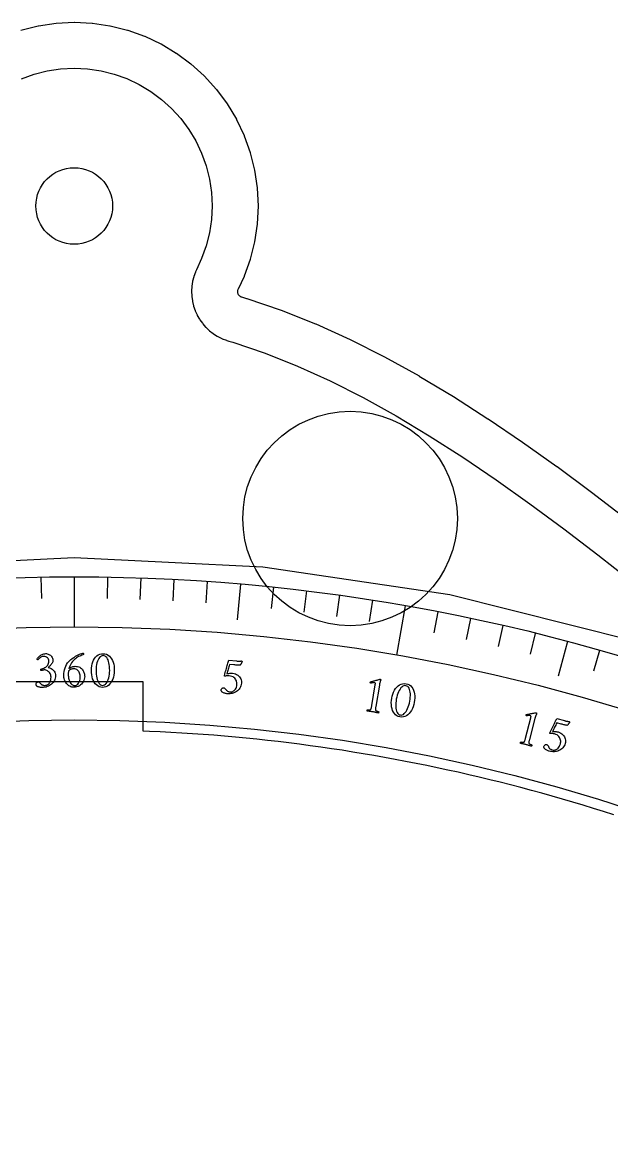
# Model space of a CAD drawing. Header units: millimetres. Extents: x -105 to 105, y -105 to 135.
# Drawn here: x -2.9 to 29.5, y 74.1 to 134.9 of the extents above; entities that cross this region are included whole.
import ezdxf

# ---------------------------------------------------------------- set-up
doc = ezdxf.new("R2010")
doc.units = ezdxf.units.MM
for name, color, linetype in [('CUT_INNER', 6, 'Continuous'), ('CUT_OUTER', 1, 'Continuous'), ('ENGRAVE', 7, 'Continuous'), ('ENGRAVE_FINE', 8, 'Continuous'), ('TEXT', 5, 'Continuous')]:
    doc.layers.add(name, color=color, linetype=linetype)

msp = doc.modelspace()

# ---------------------------------------------------------------- linework, layer by layer
at = {"layer": 'CUT_INNER'}
msp.add_lwpolyline([(29.5767, 91.4091), (29.0152, 91.5889), (28.4527, 91.7652), (27.8891, 91.938), (27.3245, 92.1074), (26.7588, 92.2734), (26.1921, 92.4358), (25.6244, 92.5948), (25.0558, 92.7503), (24.4862, 92.9023), (23.9157, 93.0508), (23.3443, 93.1958), (22.772, 93.3372), (22.1989, 93.4752), (21.6249, 93.6097), (21.0502, 93.7406), (20.4746, 93.868), (19.8982, 93.9918), (19.3211, 94.1122), (18.7433, 94.2289), (18.1648, 94.3422), (17.5856, 94.4519), (17.0057, 94.558), (16.4252, 94.6605), (15.844, 94.7596), (15.2623, 94.855), (14.68, 94.9468), (14.0971, 95.0351), (13.5137, 95.1198), (12.9298, 95.201), (12.3455, 95.2785), (11.7606, 95.3525), (11.1753, 95.4228), (10.5896, 95.4896), (10.0035, 95.5528), (9.417, 95.6124), (8.8302, 95.6684), (8.243, 95.7207), (7.6555, 95.7695), (7.0677, 95.8147), (6.4797, 95.8562), (5.8914, 95.8942), (5.3029, 95.9285), (4.7142, 95.9593), (4.1253, 95.9864), (3.775, 96.0004), (3.775, 98.695), (-3.775, 98.695)], dxfattribs=at)
for centre, radius in [((0, 124.7941), 2.1), ((15.12, 107.6581), 5.88)]:
    msp.add_circle(centre, radius, dxfattribs=at)
at = {"layer": 'CUT_OUTER'}
msp.add_lwpolyline([(-2.9189, 134.4418), (-1.9737, 134.6786), (-1.9592, 134.6815), (-0.9953, 134.8245), (-0.9807, 134.8259), (-0.0074, 134.8737), (0.0074, 134.8737), (0.9807, 134.8259), (0.9953, 134.8245), (1.9592, 134.6815), (1.9737, 134.6786), (2.9189, 134.4418), (2.933, 134.4376), (3.8505, 134.1093), (3.8641, 134.1036), (4.745, 133.687), (4.758, 133.6801), (5.5938, 133.1791), (5.6061, 133.1709), (6.3888, 132.5904), (6.4001, 132.5811), (7.1222, 131.9267), (7.1326, 131.9163), (7.787, 131.1942), (7.7963, 131.1829), (8.3768, 130.4002), (8.385, 130.3879), (8.886, 129.5521), (8.8929, 129.5391), (9.3096, 128.6582), (9.3152, 128.6446), (9.6435, 127.7271), (9.6477, 127.713), (9.8845, 126.7677), (9.8874, 126.7533), (10.0304, 125.7894), (10.0318, 125.7747), (10.0796, 124.8014), (10.0796, 124.7867), (10.0318, 123.8134), (10.0304, 123.7988), (9.8874, 122.8349), (9.8845, 122.8204), (9.6477, 121.8752), (9.6435, 121.8611), (9.3152, 120.9436), (9.3096, 120.93), (8.9768, 120.2265), (8.9657, 120.1998), (8.9573, 120.1721), (8.9515, 120.1437), (8.9485, 120.1149), (8.9483, 120.086), (8.9508, 120.0571), (8.9562, 120.0287), (8.9642, 120.0009), (8.9749, 119.974), (8.9882, 119.9483), (9.0039, 119.9239), (9.0218, 119.9012), (9.0418, 119.8803), (9.0638, 119.8615), (9.0875, 119.8448), (9.1126, 119.8305), (9.1391, 119.8187), (9.1665, 119.8095), (9.4461, 119.7306), (9.4538, 119.7282), (11.3364, 119.0852), (11.3435, 119.0826), (13.2268, 118.332), (13.2332, 118.3292), (15.1171, 117.4754), (15.1228, 117.4727), (17.0075, 116.5209), (17.0125, 116.5183), (18.8978, 115.4744), (18.9022, 115.4718), (20.7881, 114.3422), (20.7919, 114.3398), (22.6783, 113.1313), (22.6816, 113.1291), (24.5686, 111.8493), (24.5714, 111.8474), (26.4588, 110.504), (26.4611, 110.5023), (28.3491, 109.1038), (28.3509, 109.1024), (30.2393, 107.6572)], dxfattribs=at)
at = {"layer": 'ENGRAVE'}
for points in [[(-2.8969, 131.7734), (-2.1988, 132.0237), (-1.4796, 132.2044), (-0.7462, 132.3138), (-0.0055, 132.3507), (0.7352, 132.3148), (1.4688, 132.2066), (2.1883, 132.0269), (2.8867, 131.7776), (3.5573, 131.461), (4.1936, 131.0802), (4.7896, 130.6389), (5.3394, 130.1413), (5.8378, 129.5922), (6.28, 128.9969), (6.6617, 128.3611), (6.9793, 127.691), (7.2296, 126.9929), (7.4103, 126.2737), (7.5197, 125.5403), (7.5566, 124.7996), (7.5208, 124.0589), (7.4125, 123.3253), (7.2328, 122.6058), (6.9834, 121.9072), (6.6978, 121.3018), (6.6494, 121.1928), (6.6383, 121.166), (6.5561, 120.9372), (6.5476, 120.9096), (6.4877, 120.6739), (6.482, 120.6455), (6.4451, 120.4052), (6.4421, 120.3764), (6.4286, 120.1337), (6.4283, 120.1047), (6.4383, 119.8618), (6.4408, 119.8329), (6.4741, 119.5921), (6.4795, 119.5636), (6.5358, 119.3271), (6.5439, 119.2993), (6.6228, 119.0693), (6.6335, 119.0424), (6.7341, 118.8211), (6.7474, 118.7954), (6.8689, 118.5848), (6.8846, 118.5604), (7.0258, 118.3625), (7.0438, 118.3398), (7.2035, 118.1565), (7.2235, 118.1356), (7.4001, 117.9685), (7.4221, 117.9496), (7.614, 117.8003), (7.6376, 117.7836), (7.843, 117.6535), (7.8682, 117.6392), (8.0852, 117.5295), (8.1116, 117.5177), (8.3381, 117.4294), (8.3656, 117.4202), (8.4818, 117.3843), (8.6961, 117.3238), (10.4624, 116.7208), (12.2398, 116.0125), (14.0287, 115.202), (15.8288, 114.2931), (17.6397, 113.2905), (19.4607, 112.1997), (21.2912, 111.0272), (23.1306, 109.7797), (24.9781, 108.4648), (26.8332, 107.0906), (28.6954, 105.6655), (30.5637, 104.1987)], [(30.625, 100.9572), (20.582, 103.4728), (10.3408, 104.992), (0, 105.5), (-10.3408, 104.992)], [(0, 104.4645), (0, 101.7156)], [(9.1047, 104.067), (8.9336, 102.111)], [(18.1401, 102.8774), (17.6627, 100.1703)], [(27.0374, 100.905), (26.5292, 99.0084)]]:
    msp.add_lwpolyline(points, dxfattribs=at)
for radius in [104.4645, 101.7156, 96.6105]:
    msp.add_circle((0, 0), radius, dxfattribs=at)
at = {"layer": 'ENGRAVE_FINE'}
for points in [[(-1.8232, 104.4486), (-1.8026, 103.2707)], [(1.8232, 104.4486), (1.8026, 103.2707)], [(3.6458, 104.4009), (3.6046, 103.2235)], [(5.4672, 104.3213), (5.4056, 103.1448)], [(7.2871, 104.21), (7.2049, 103.0348)], [(10.9195, 103.8922), (10.7964, 102.7206)], [(12.731, 103.6858), (12.5874, 102.5165)], [(14.5386, 103.4479), (14.3747, 102.2812)], [(16.3418, 103.1784), (16.1576, 102.0148)], [(19.9328, 102.5452), (19.708, 101.3887)], [(21.7194, 102.1817), (21.4745, 101.0293)], [(23.4994, 101.7871), (23.2344, 100.6392)], [(25.2722, 101.3615), (24.9872, 100.2184)], [(28.7943, 100.4177), (28.4696, 99.2853)]]:
    msp.add_lwpolyline(points, dxfattribs=at)
at = {"layer": 'TEXT'}
for points in [[(-1.5559, 100.2497), (-1.5177, 100.2476), (-1.4776, 100.2402), (-1.4356, 100.2275), (-1.3917, 100.2095), (-1.3483, 100.1863), (-1.3081, 100.1581), (-1.271, 100.1249), (-1.237, 100.0867), (-1.2085, 100.0437), (-1.188, 99.9963), (-1.1755, 99.9443), (-1.1708, 99.8878), (-1.1732, 99.8432), (-1.1813, 99.8003), (-1.1951, 99.7592), (-1.2147, 99.7199), (-1.2383, 99.6827), (-1.2641, 99.6481), (-1.2922, 99.6159), (-1.3224, 99.5864), (-1.353, 99.5595), (-1.382, 99.5356), (-1.4093, 99.5147), (-1.4349, 99.4967), (-1.3927, 99.4887), (-1.349, 99.4751), (-1.3037, 99.4561), (-1.2569, 99.4316), (-1.2111, 99.4016), (-1.1688, 99.3662), (-1.1299, 99.3254), (-1.0944, 99.2793), (-1.0649, 99.2278), (-1.0436, 99.1708), (-1.0305, 99.1084), (-1.0257, 99.0407), (-1.0289, 98.969), (-1.04, 98.9007), (-1.059, 98.8358), (-1.0859, 98.7743), (-1.1194, 98.7166), (-1.1579, 98.6633), (-1.2016, 98.6143), (-1.2504, 98.5697), (-1.3034, 98.5296), (-1.3595, 98.4944), (-1.4187, 98.4641), (-1.481, 98.4387), (-1.5454, 98.4185), (-1.6105, 98.4036), (-1.6764, 98.3943), (-1.7431, 98.3904), (-1.7726, 98.3908), (-1.8056, 98.3933), (-1.8421, 98.3977), (-1.8821, 98.404), (-1.9229, 98.4124), (-1.9617, 98.4233), (-1.9986, 98.4366), (-2.0335, 98.4523), (-2.0402, 98.4581), (-2.0485, 98.4667), (-2.0582, 98.4783), (-2.0695, 98.4927), (-2.08, 98.5088), (-2.0877, 98.5254), (-2.0925, 98.5424), (-2.0943, 98.5598), (-2.0926, 98.5892), (-2.0863, 98.6157), (-2.0754, 98.6395), (-2.0598, 98.6603), (-2.0412, 98.6774), (-2.0212, 98.6898), (-1.9999, 98.6974), (-1.9771, 98.7002), (-1.9494, 98.6979), (-1.9246, 98.6899), (-1.9028, 98.6761), (-1.884, 98.6565), (-1.8667, 98.6347), (-1.8492, 98.6142), (-1.8315, 98.595), (-1.8137, 98.5771), (-1.7919, 98.5585), (-1.7681, 98.543), (-1.7424, 98.5307), (-1.7147, 98.5216), (-1.6862, 98.515), (-1.6579, 98.5104), (-1.6298, 98.5079), (-1.6019, 98.5073), (-1.5639, 98.5106), (-1.5257, 98.5192), (-1.4875, 98.5331), (-1.4491, 98.5523), (-1.4123, 98.5776), (-1.3786, 98.6098), (-1.3481, 98.649), (-1.3209, 98.695), (-1.2985, 98.7487), (-1.2828, 98.8104), (-1.2738, 98.8804), (-1.2715, 98.9585), (-1.2756, 99.0155), (-1.2862, 99.0688), (-1.3034, 99.1186), (-1.3271, 99.1649), (-1.3561, 99.207), (-1.389, 99.2444), (-1.4256, 99.2772), (-1.4661, 99.3053), (-1.5091, 99.3278), (-1.5532, 99.3437), (-1.5986, 99.3529), (-1.6452, 99.3554), (-1.6689, 99.3541), (-1.6927, 99.3509), (-1.7167, 99.3459), (-1.7408, 99.3391), (-1.7636, 99.3319), (-1.7837, 99.3258), (-1.801, 99.3209), (-1.8156, 99.3172), (-1.8235, 99.3293), (-1.8293, 99.3426), (-1.8329, 99.3571), (-1.8343, 99.3726), (-1.8341, 99.3822), (-1.8331, 99.3903), (-1.8314, 99.3969), (-1.8289, 99.4021), (-1.7724, 99.418), (-1.7174, 99.4371), (-1.6639, 99.4595), (-1.6119, 99.4852), (-1.5632, 99.5143), (-1.5195, 99.5472), (-1.4808, 99.5839), (-1.4471, 99.6243), (-1.42, 99.669), (-1.4008, 99.7185), (-1.3896, 99.7729), (-1.3864, 99.8322), (-1.3922, 99.887), (-1.4079, 99.9369), (-1.4336, 99.9819), (-1.4692, 100.0219), (-1.5126, 100.0547), (-1.5614, 100.0778), (-1.6156, 100.0912), (-1.6753, 100.095), (-1.7198, 100.0916), (-1.7612, 100.0829), (-1.7996, 100.0689), (-1.8349, 100.0496), (-1.8669, 100.0276), (-1.8953, 100.0052), (-1.9202, 99.9825), (-1.9415, 99.9595), (-1.9596, 99.9385), (-1.9745, 99.9218), (-1.9864, 99.9093), (-1.9953, 99.9012), (-2.0012, 99.9023), (-2.0072, 99.9061), (-2.0133, 99.9124), (-2.0194, 99.9213), (-2.0248, 99.9314), (-2.0287, 99.9416), (-2.0311, 99.9519), (-2.0321, 99.9621), (-2.0089, 99.9961), (-1.9826, 100.0296), (-1.9531, 100.0625), (-1.9204, 100.095), (-1.8847, 100.126), (-1.8461, 100.1544), (-1.8047, 100.1803), (-1.7604, 100.2037), (-1.7133, 100.2232), (-1.6635, 100.2373), (-1.6111, 100.2461), (-1.5559, 100.2497)], [(0.0473, 99.554), (0.1195, 99.5505), (0.1857, 99.5399), (0.2458, 99.5223), (0.2997, 99.4978), (0.3479, 99.4678), (0.3909, 99.434), (0.4288, 99.3963), (0.4614, 99.3547), (0.4893, 99.3107), (0.5129, 99.2656), (0.5322, 99.2195), (0.5473, 99.1722), (0.5587, 99.1256), (0.5667, 99.0814), (0.5714, 99.0397), (0.5728, 99.0003), (0.5675, 98.9224), (0.5525, 98.8473), (0.5278, 98.7751), (0.4935, 98.7056), (0.4511, 98.6408), (0.4022, 98.5827), (0.3468, 98.5311), (0.2849, 98.4862), (0.2177, 98.4497), (0.1464, 98.4237), (0.0709, 98.4081), (-0.0088, 98.4029), (-0.0714, 98.4064), (-0.131, 98.4171), (-0.1876, 98.4349), (-0.241, 98.4598), (-0.2911, 98.4906), (-0.3373, 98.526), (-0.3798, 98.5659), (-0.4184, 98.6105), (-0.4531, 98.6587), (-0.4837, 98.7097), (-0.51, 98.7634), (-0.5322, 98.8199), (-0.5499, 98.8777), (-0.5626, 98.9354), (-0.5703, 98.9929), (-0.5731, 99.0502), (-0.5693, 99.1589), (-0.5567, 99.2647), (-0.5352, 99.3676), (-0.5047, 99.4676), (-0.4657, 99.563), (-0.4184, 99.6523), (-0.3629, 99.7352), (-0.2991, 99.812), (-0.2455, 99.8668), (-0.1879, 99.9195), (-0.1263, 99.9698), (-0.0608, 100.018), (0.0071, 100.0633), (0.0757, 100.1053), (0.1452, 100.144), (0.2155, 100.1793), (0.285, 100.2105), (0.3521, 100.2369), (0.4168, 100.2585), (0.479, 100.2753), (0.4885, 100.2731), (0.4961, 100.2668), (0.5018, 100.2562), (0.5057, 100.2414), (0.5082, 100.2257), (0.51, 100.2124), (0.511, 100.2014), (0.5114, 100.1929), (0.4636, 100.177), (0.4127, 100.1581), (0.3587, 100.1363), (0.3015, 100.1115), (0.2427, 100.0831), (0.1837, 100.0501), (0.1245, 100.0128), (0.0653, 99.971), (0.0074, 99.9241), (-0.0474, 99.8715), (-0.0992, 99.8132), (-0.148, 99.7492), (-0.1924, 99.6787), (-0.2313, 99.6011), (-0.2645, 99.5163), (-0.2921, 99.4244), (-0.2527, 99.4536), (-0.2111, 99.4793), (-0.1672, 99.5015), (-0.1211, 99.5202), (-0.0751, 99.535), (-0.0318, 99.5456), (0.009, 99.5519), (0.0473, 99.554)], [(1.5826, 100.2463), (1.6811, 100.2368), (1.7713, 100.2116), (1.8532, 100.1706), (1.9267, 100.114), (1.9916, 100.0443), (2.0477, 99.9644), (2.095, 99.8741), (2.1334, 99.7735), (2.1628, 99.6654), (2.183, 99.5525), (2.194, 99.4348), (2.1958, 99.3124), (2.1885, 99.1902), (2.1721, 99.0732), (2.1467, 98.9613), (2.1123, 98.8546), (2.0694, 98.7556), (2.0186, 98.6671), (1.9598, 98.589), (1.8931, 98.5212), (1.8189, 98.4667), (1.7376, 98.4283), (1.6491, 98.4058), (1.5535, 98.3994), (1.4605, 98.4088), (1.3743, 98.434), (1.2949, 98.475), (1.2222, 98.5318), (1.1569, 98.6016), (1.0999, 98.6816), (1.0512, 98.7717), (1.0107, 98.872), (0.9791, 98.9798), (0.9567, 99.0924), (0.9438, 99.2099), (0.9403, 99.3323), (0.946, 99.4545), (0.961, 99.5718), (0.9852, 99.684), (1.0186, 99.7911), (1.061, 99.8904), (1.1118, 99.9792), (1.1711, 100.0573), (1.239, 100.1249), (1.3145, 100.1792), (1.397, 100.2175), (1.4864, 100.2399), (1.5826, 100.2463)], [(1.5958, 100.1404), (1.5369, 100.1344), (1.4821, 100.1146), (1.4314, 100.0809), (1.3848, 100.0334), (1.3427, 99.9742), (1.3056, 99.9056), (1.2733, 99.8275), (1.246, 99.7401), (1.2242, 99.6452), (1.2082, 99.5452), (1.198, 99.44), (1.1937, 99.3295), (1.1954, 99.2202), (1.2029, 99.1154), (1.2164, 99.0151), (1.2358, 98.9193), (1.2602, 98.8305), (1.289, 98.7509), (1.322, 98.6806), (1.3594, 98.6196), (1.4005, 98.5702), (1.4448, 98.5347), (1.4925, 98.5131), (1.5434, 98.5053), (1.6051, 98.5115), (1.6616, 98.532), (1.7128, 98.5669), (1.7588, 98.6162), (1.7998, 98.6776), (1.8356, 98.7485), (1.8663, 98.829), (1.892, 98.9192), (1.9125, 99.0163), (1.9278, 99.1175), (1.9378, 99.2229), (1.9426, 99.3324), (1.9419, 99.4427), (1.9354, 99.5473), (1.923, 99.6464), (1.9047, 99.7399), (1.8812, 99.8261), (1.853, 99.9032), (1.8201, 99.9712), (1.7826, 100.03), (1.741, 100.0777), (1.696, 100.1119), (1.6476, 100.1328), (1.5958, 100.1404)], [(8.6767, 99.1752), (8.7584, 99.1632), (8.8328, 99.1422), (8.8999, 99.1123), (8.9597, 99.0734), (9.0121, 99.0278), (9.0573, 98.9779), (9.0951, 98.9236), (9.1257, 98.865), (9.1485, 98.8042), (9.1632, 98.7432), (9.1697, 98.6821), (9.1681, 98.6208), (9.1575, 98.5498), (9.1394, 98.483), (9.1138, 98.4204), (9.0807, 98.3619), (9.0416, 98.3081), (8.9977, 98.259), (8.9492, 98.2148), (8.8961, 98.1754), (8.8393, 98.141), (8.7799, 98.1118), (8.7179, 98.0877), (8.6532, 98.0688), (8.5872, 98.0553), (8.5209, 98.0473), (8.4543, 98.0447), (8.3875, 98.0477), (8.3583, 98.0512), (8.3257, 98.057), (8.2898, 98.0651), (8.2507, 98.0755), (8.211, 98.0882), (8.1735, 98.103), (8.1382, 98.12), (8.105, 98.1392), (8.099, 98.1456), (8.0917, 98.1551), (8.0832, 98.1676), (8.0735, 98.1831), (8.0646, 98.2002), (8.0587, 98.2174), (8.0557, 98.2348), (8.0557, 98.2523), (8.0604, 98.2814), (8.0693, 98.3072), (8.0827, 98.3297), (8.1003, 98.3488), (8.1206, 98.3639), (8.1417, 98.3741), (8.1637, 98.3795), (8.1866, 98.38), (8.2141, 98.3748), (8.2379, 98.3643), (8.2581, 98.3483), (8.2748, 98.3269), (8.2898, 98.3035), (8.3051, 98.2813), (8.3207, 98.2603), (8.3365, 98.2407), (8.3563, 98.2199), (8.3784, 98.2021), (8.4027, 98.1872), (8.4293, 98.1753), (8.457, 98.1658), (8.4847, 98.1584), (8.5123, 98.1529), (8.54, 98.1495), (8.5782, 98.1488), (8.617, 98.1535), (8.6565, 98.1633), (8.6967, 98.1785), (8.7359, 98.1999), (8.7727, 98.2285), (8.807, 98.2643), (8.8389, 98.3073), (8.8667, 98.3583), (8.8886, 98.4182), (8.9048, 98.4869), (8.9151, 98.5643), (8.9164, 98.6104), (8.9121, 98.6579), (8.9022, 98.7068), (8.8867, 98.7571), (8.8649, 98.8066), (8.8359, 98.853), (8.7997, 98.8964), (8.7564, 98.9368), (8.7049, 98.9716), (8.6442, 98.9986), (8.5743, 99.0176), (8.4951, 99.0288), (8.4695, 99.0302), (8.4398, 99.0302), (8.4058, 99.029), (8.3677, 99.0264), (8.3302, 99.0226), (8.2982, 99.0179), (8.2716, 99.0121), (8.2505, 99.0053), (8.2463, 99.0065), (8.2423, 99.0093), (8.2387, 99.0137), (8.2354, 99.0198), (8.2328, 99.0267), (8.2311, 99.0338), (8.2303, 99.0409), (8.2304, 99.0482), (8.2533, 99.1273), (8.2762, 99.2065), (8.2991, 99.2856), (8.322, 99.3647), (8.3446, 99.4425), (8.3664, 99.5175), (8.3875, 99.5899), (8.4078, 99.6596), (8.4266, 99.7248), (8.4432, 99.7837), (8.4577, 99.8363), (8.4699, 99.8827), (8.8966, 99.8456), (8.9264, 99.8433), (8.9567, 99.8417), (8.9874, 99.8408), (9.0186, 99.8406), (9.0487, 99.8409), (9.0762, 99.8416), (9.1011, 99.8428), (9.1235, 99.8443), (9.1419, 99.8458), (9.1551, 99.8469), (9.163, 99.8476), (9.1656, 99.8478), (9.1724, 99.843), (9.1786, 99.8385), (9.1843, 99.8345), (9.1895, 99.8309), (9.1937, 99.8272), (9.1966, 99.8229), (9.1981, 99.8179), (9.1982, 99.8124), (9.197, 99.8063), (9.1942, 99.7969), (9.1897, 99.7841), (9.1837, 99.768), (9.1762, 99.7498), (9.1676, 99.7308), (9.1577, 99.711), (9.1467, 99.6903), (9.1347, 99.67), (9.1219, 99.6513), (9.1083, 99.6341), (9.0939, 99.6185), (9.0626, 99.6184), (9.0283, 99.6185), (8.9911, 99.619), (8.9509, 99.6196), (8.9075, 99.6209), (8.8604, 99.6233), (8.8097, 99.6267), (8.7553, 99.6311), (8.5129, 99.6521), (8.4941, 99.5886), (8.4756, 99.5245), (8.4572, 99.4599), (8.4389, 99.3946), (8.4207, 99.33), (8.4025, 99.267), (8.3842, 99.2056), (8.3659, 99.1459), (8.3986, 99.1545), (8.4358, 99.1617), (8.4775, 99.1676), (8.5238, 99.1722), (8.5697, 99.1754), (8.6105, 99.1769), (8.6462, 99.1768), (8.6767, 99.1752)], [(-0.3153, 99.298), (-0.318, 99.2744), (-0.3203, 99.2503), (-0.3222, 99.2259), (-0.3238, 99.2011), (-0.325, 99.1761), (-0.3258, 99.1512), (-0.3263, 99.1262), (-0.3264, 99.1012), (-0.325, 99.0522), (-0.3209, 99.0022), (-0.3144, 98.951), (-0.3052, 98.8987), (-0.2934, 98.8468), (-0.2789, 98.7967), (-0.2616, 98.7485), (-0.2416, 98.7021), (-0.2189, 98.6588), (-0.1935, 98.6196), (-0.1654, 98.5847), (-0.1345, 98.554), (-0.101, 98.529), (-0.065, 98.5111), (-0.0265, 98.5004), (0.0146, 98.4968), (0.0802, 98.5049), (0.1396, 98.529), (0.1929, 98.5693), (0.24, 98.6258), (0.2786, 98.6943), (0.3063, 98.7709), (0.323, 98.8557), (0.3288, 98.9485), (0.3267, 99.0091), (0.3201, 99.0675), (0.3087, 99.1237), (0.2928, 99.1777), (0.2719, 99.2281), (0.2456, 99.2733), (0.2139, 99.3134), (0.1769, 99.3483), (0.134, 99.3766), (0.0848, 99.3969), (0.0293, 99.409), (-0.0324, 99.4131), (-0.0643, 99.4119), (-0.0977, 99.4082), (-0.1328, 99.4022), (-0.1696, 99.3938), (-0.2069, 99.3806), (-0.2436, 99.3603), (-0.2797, 99.3327), (-0.3153, 99.298)], [(16.3078, 97.3965), (16.4993, 98.5405), (16.5032, 98.5687), (16.5047, 98.5925), (16.5037, 98.6118), (16.5002, 98.6267), (16.4942, 98.6382), (16.4852, 98.6471), (16.4734, 98.6535), (16.4587, 98.6575), (16.4402, 98.6592), (16.4168, 98.6589), (16.3886, 98.6566), (16.3556, 98.6523), (16.3222, 98.6471), (16.293, 98.6422), (16.268, 98.6375), (16.2472, 98.633), (16.2374, 98.6456), (16.2311, 98.6587), (16.2283, 98.6724), (16.2289, 98.6866), (16.229, 98.6868), (16.229, 98.6873), (16.2292, 98.6883), (16.2294, 98.6895), (16.2306, 98.6947), (16.2324, 98.6987), (16.2347, 98.7015), (16.2376, 98.703), (16.3003, 98.7196), (16.3624, 98.7364), (16.424, 98.7534), (16.4851, 98.7707), (16.5435, 98.7873), (16.5967, 98.8023), (16.6447, 98.8157), (16.6876, 98.8275), (16.7231, 98.8371), (16.7488, 98.844), (16.7649, 98.8479), (16.7712, 98.8491), (16.7771, 98.8481), (16.7837, 98.8459), (16.7888, 98.8416), (16.7925, 98.8354), (16.7946, 98.8272), (16.796, 98.8185), (16.7971, 98.8105), (16.7979, 98.8032), (16.7985, 98.7968), (16.797, 98.7925), (16.7926, 98.7796), (16.7851, 98.758), (16.7747, 98.7279), (16.763, 98.6896), (16.7514, 98.6436), (16.74, 98.5899), (16.7289, 98.5286), (16.5303, 97.359), (16.525, 97.3277), (16.5202, 97.2974), (16.5157, 97.2682), (16.5116, 97.24), (16.5085, 97.2136), (16.507, 97.1894), (16.5073, 97.1676), (16.5093, 97.1481), (16.513, 97.1402), (16.5206, 97.132), (16.5324, 97.1235), (16.5481, 97.1147), (16.5662, 97.1061), (16.585, 97.0983), (16.6044, 97.0914), (16.6246, 97.0852), (16.6436, 97.08), (16.6597, 97.0759), (16.6728, 97.0728), (16.6829, 97.0707), (16.6856, 97.0632), (16.687, 97.0537), (16.6872, 97.0421), (16.686, 97.0285), (16.6836, 97.0151), (16.68, 97.0042), (16.6751, 96.9957), (16.669, 96.9897), (16.6272, 96.9998), (16.5872, 97.0093), (16.5489, 97.0184), (16.5124, 97.0269), (16.476, 97.0351), (16.4381, 97.0429), (16.3986, 97.0504), (16.3576, 97.0576), (16.3182, 97.064), (16.2804, 97.0695), (16.2444, 97.0741), (16.21, 97.0779), (16.1753, 97.0814), (16.1379, 97.0851), (16.0981, 97.089), (16.0557, 97.0931), (16.0518, 97.1008), (16.05, 97.1104), (16.0501, 97.1219), (16.0523, 97.1354), (16.0557, 97.1486), (16.0596, 97.1594), (16.0641, 97.168), (16.0691, 97.1742), (16.0793, 97.1728), (16.0927, 97.1715), (16.1092, 97.1701), (16.1289, 97.1688), (16.15, 97.168), (16.1706, 97.1682), (16.1909, 97.1694), (16.2108, 97.1715), (16.2284, 97.1747), (16.2417, 97.179), (16.2508, 97.1844), (16.2556, 97.1909), (16.2639, 97.2086), (16.2716, 97.2291), (16.2786, 97.2523), (16.285, 97.2782), (16.291, 97.3061), (16.2968, 97.3351), (16.3024, 97.3652), (16.3078, 97.3965)], [(18.1885, 98.5952), (18.2841, 98.5695), (18.3688, 98.5296), (18.4428, 98.4757), (18.5059, 98.4076), (18.5584, 98.3281), (18.6004, 98.24), (18.632, 98.1431), (18.6533, 98.0375), (18.6643, 97.926), (18.6655, 97.8114), (18.6568, 97.6935), (18.6383, 97.5725), (18.6108, 97.4532), (18.5753, 97.3405), (18.5317, 97.2344), (18.48, 97.1348), (18.4213, 97.0444), (18.3565, 96.9655), (18.2856, 96.8982), (18.2086, 96.8425), (18.1264, 96.801), (18.0398, 96.7766), (17.9488, 96.7692), (17.8534, 96.7787), (17.7633, 96.8034), (17.6825, 96.8425), (17.611, 96.8961), (17.5487, 96.9642), (17.4959, 97.0439), (17.453, 97.1322), (17.4199, 97.2291), (17.3966, 97.3347), (17.3833, 97.4463), (17.3799, 97.561), (17.3867, 97.6791), (17.4035, 97.8003), (17.4294, 97.9199), (17.4636, 98.0331), (17.5061, 98.1397), (17.5569, 98.2398), (17.6151, 98.3307), (17.6799, 98.4098), (17.7514, 98.477), (17.8295, 98.5324), (17.913, 98.5734), (18.0007, 98.5975), (18.0926, 98.6048), (18.1885, 98.5952)], [(18.184, 98.4885), (18.1249, 98.4924), (18.0676, 98.4819), (18.012, 98.4571), (17.9581, 98.418), (17.9068, 98.3666), (17.8588, 98.3051), (17.8141, 98.2335), (17.7726, 98.1517), (17.7353, 98.0619), (17.703, 97.9659), (17.6755, 97.8638), (17.653, 97.7556), (17.6365, 97.6475), (17.6265, 97.5429), (17.6232, 97.4418), (17.6264, 97.3441), (17.6358, 97.2524), (17.6509, 97.1692), (17.6719, 97.0944), (17.6985, 97.028), (17.7309, 96.9725), (17.7687, 96.9301), (17.8121, 96.9009), (17.8611, 96.8848), (17.923, 96.8806), (17.982, 96.8915), (18.0384, 96.9175), (18.0919, 96.9584), (18.1424, 97.0121), (18.1895, 97.0761), (18.2332, 97.1505), (18.2735, 97.2352), (18.3098, 97.3275), (18.3417, 97.4248), (18.3691, 97.527), (18.392, 97.6342), (18.4096, 97.743), (18.4205, 97.8473), (18.4247, 97.9471), (18.4222, 98.0424), (18.4132, 98.1313), (18.3982, 98.2119), (18.3771, 98.2844), (18.3498, 98.3487), (18.3167, 98.4026), (18.2781, 98.4438), (18.2338, 98.4725), (18.184, 98.4885)], [(24.7344, 95.6046), (25.0249, 96.7275), (25.0312, 96.7553), (25.0348, 96.7788), (25.0354, 96.7982), (25.0333, 96.8133), (25.0283, 96.8253), (25.0201, 96.8349), (25.0089, 96.8424), (24.9947, 96.8476), (24.9764, 96.8509), (24.9531, 96.8526), (24.9248, 96.8528), (24.8915, 96.8514), (24.8578, 96.8492), (24.8283, 96.8468), (24.8029, 96.8443), (24.7818, 96.8417), (24.7731, 96.855), (24.768, 96.8687), (24.7664, 96.8825), (24.7683, 96.8966), (24.7683, 96.8968), (24.7685, 96.8974), (24.7687, 96.8982), (24.769, 96.8995), (24.7707, 96.9046), (24.7728, 96.9084), (24.7754, 96.9109), (24.7784, 96.9122), (24.8422, 96.9233), (24.9056, 96.9346), (24.9684, 96.9462), (25.0309, 96.958), (25.0904, 96.9695), (25.1447, 96.9798), (25.1937, 96.989), (25.2375, 96.997), (25.2737, 97.0035), (25.2999, 97.0081), (25.3162, 97.0106), (25.3227, 97.0112), (25.3284, 97.0097), (25.3348, 97.0069), (25.3395, 97.0023), (25.3426, 96.9958), (25.3441, 96.9874), (25.3447, 96.9786), (25.3451, 96.9705), (25.3453, 96.9632), (25.3453, 96.9568), (25.3435, 96.9526), (25.3379, 96.9401), (25.3286, 96.9193), (25.3156, 96.8902), (25.3005, 96.853), (25.285, 96.8082), (25.269, 96.7558), (25.2525, 96.6957), (24.9528, 95.5478), (24.9448, 95.5171), (24.9374, 95.4873), (24.9303, 95.4586), (24.9238, 95.4309), (24.9184, 95.4048), (24.9148, 95.3809), (24.9132, 95.3591), (24.9135, 95.3395), (24.9164, 95.3314), (24.9234, 95.3225), (24.9343, 95.313), (24.9492, 95.3029), (24.9665, 95.2927), (24.9845, 95.2834), (25.0033, 95.2747), (25.0229, 95.2668), (25.0414, 95.26), (25.057, 95.2545), (25.0698, 95.2502), (25.0797, 95.2474), (25.0817, 95.2396), (25.0823, 95.23), (25.0814, 95.2184), (25.0791, 95.205), (25.0756, 95.1919), (25.071, 95.1813), (25.0654, 95.1733), (25.0588, 95.1678), (25.018, 95.1815), (24.979, 95.1945), (24.9416, 95.2069), (24.906, 95.2185), (24.8705, 95.2298), (24.8334, 95.2409), (24.7947, 95.2519), (24.7545, 95.2626), (24.7158, 95.2724), (24.6786, 95.2812), (24.6431, 95.2889), (24.6092, 95.2957), (24.5749, 95.3022), (24.5381, 95.3091), (24.4987, 95.3165), (24.4568, 95.3243), (24.4537, 95.3323), (24.4527, 95.342), (24.4538, 95.3535), (24.4571, 95.3667), (24.4616, 95.3795), (24.4665, 95.39), (24.4717, 95.3982), (24.4772, 95.404), (24.4873, 95.4017), (24.5005, 95.3991), (24.5168, 95.3963), (24.5363, 95.3933), (24.5573, 95.3907), (24.5779, 95.3891), (24.5982, 95.3885), (24.6182, 95.3889), (24.636, 95.3906), (24.6496, 95.3937), (24.6591, 95.3982), (24.6644, 95.4043), (24.6743, 95.4212), (24.6838, 95.441), (24.6928, 95.4635), (24.7014, 95.4887), (24.7098, 95.516), (24.7181, 95.5443), (24.7263, 95.5739), (24.7344, 95.6046)], [(26.5247, 95.9554), (26.6028, 95.9288), (26.6722, 95.8947), (26.7327, 95.8531), (26.7845, 95.804), (26.8278, 95.7496), (26.8631, 95.6923), (26.8905, 95.6321), (26.9099, 95.569), (26.9214, 95.505), (26.9247, 95.4424), (26.92, 95.3811), (26.9073, 95.3211), (26.884, 95.2532), (26.8541, 95.1907), (26.8176, 95.1338), (26.7745, 95.0824), (26.7262, 95.0365), (26.6741, 94.9962), (26.6184, 94.9615), (26.559, 94.9324), (26.4969, 94.9089), (26.4332, 94.8909), (26.3679, 94.8785), (26.3009, 94.8717), (26.2334, 94.8704), (26.1668, 94.8745), (26.1009, 94.8841), (26.0358, 94.8991), (26.0076, 94.9079), (25.9766, 94.9195), (25.9428, 94.934), (25.9062, 94.9513), (25.8695, 94.9709), (25.8353, 94.9923), (25.8036, 95.0155), (25.7745, 95.0404), (25.7697, 95.0478), (25.7643, 95.0584), (25.7582, 95.0722), (25.7515, 95.0892), (25.7458, 95.1077), (25.7432, 95.1257), (25.7434, 95.1433), (25.7465, 95.1605), (25.7564, 95.1883), (25.7699, 95.212), (25.7871, 95.2317), (25.8079, 95.2474), (25.8306, 95.2585), (25.8532, 95.2647), (25.8759, 95.266), (25.8985, 95.2623), (25.9245, 95.2523), (25.946, 95.2376), (25.963, 95.2182), (25.9755, 95.1942), (25.986, 95.1684), (25.997, 95.1438), (26.0086, 95.1204), (26.0206, 95.0981), (26.0363, 95.0741), (26.0547, 95.0526), (26.076, 95.0336), (26.0999, 95.017), (26.1255, 95.0027), (26.1513, 94.9903), (26.1776, 94.9799), (26.2042, 94.9716), (26.2416, 94.964), (26.2806, 94.9615), (26.3212, 94.964), (26.3635, 94.9717), (26.406, 94.9856), (26.4473, 95.007), (26.4876, 95.036), (26.5267, 95.0725), (26.5633, 95.1177), (26.5957, 95.1726), (26.6241, 95.2371), (26.6483, 95.3115), (26.6579, 95.3565), (26.6623, 95.404), (26.6615, 95.4539), (26.6554, 95.5062), (26.6428, 95.5588), (26.6227, 95.6098), (26.5951, 95.659), (26.5598, 95.7065), (26.5155, 95.7501), (26.4607, 95.7876), (26.3954, 95.8191), (26.3196, 95.8444), (26.2946, 95.8504), (26.2654, 95.8559), (26.2317, 95.8608), (26.1938, 95.8652), (26.1562, 95.8683), (26.1239, 95.8694), (26.0967, 95.8685), (26.0747, 95.8657), (26.0708, 95.8676), (26.0674, 95.8711), (26.0647, 95.8761), (26.0625, 95.8827), (26.0612, 95.89), (26.0608, 95.8972), (26.0613, 95.9044), (26.0627, 95.9115), (26.0996, 95.9852), (26.1365, 96.0589), (26.1733, 96.1325), (26.2103, 96.2062), (26.2466, 96.2785), (26.2816, 96.3484), (26.3155, 96.4157), (26.3481, 96.4806), (26.3784, 96.5413), (26.4054, 96.5962), (26.4292, 96.6453), (26.4496, 96.6887), (26.8625, 96.5748), (26.8915, 96.5672), (26.9209, 96.5601), (26.951, 96.5536), (26.9816, 96.5477), (27.0112, 96.5426), (27.0384, 96.5383), (27.0631, 96.5349), (27.0854, 96.5324), (27.1038, 96.5306), (27.117, 96.5293), (27.1249, 96.5285), (27.1275, 96.5282), (27.1332, 96.5222), (27.1386, 96.5167), (27.1434, 96.5117), (27.1479, 96.5072), (27.1514, 96.5028), (27.1534, 96.498), (27.154, 96.4929), (27.1531, 96.4874), (27.1508, 96.4817), (27.1463, 96.473), (27.1396, 96.4612), (27.1308, 96.4464), (27.1201, 96.4299), (27.1082, 96.4128), (27.0949, 96.395), (27.0803, 96.3767), (27.0648, 96.359), (27.0488, 96.3429), (27.0323, 96.3285), (27.0154, 96.3157), (26.9845, 96.3213), (26.9509, 96.3276), (26.9144, 96.3348), (26.875, 96.3427), (26.8325, 96.3519), (26.7866, 96.3628), (26.7373, 96.3753), (26.6847, 96.3895), (26.4501, 96.4542), (26.4201, 96.3951), (26.3902, 96.3355), (26.3604, 96.2752), (26.3306, 96.2144), (26.301, 96.1541), (26.2716, 96.0954), (26.2425, 96.0384), (26.2137, 95.983), (26.2474, 95.9855), (26.2853, 95.9859), (26.3274, 95.9841), (26.3737, 95.9803), (26.4195, 95.975), (26.4599, 95.9691), (26.4949, 95.9626), (26.5247, 95.9554)]]:
    msp.add_lwpolyline(points, close=True, dxfattribs=at)

doc.saveas('drawing.dxf')
